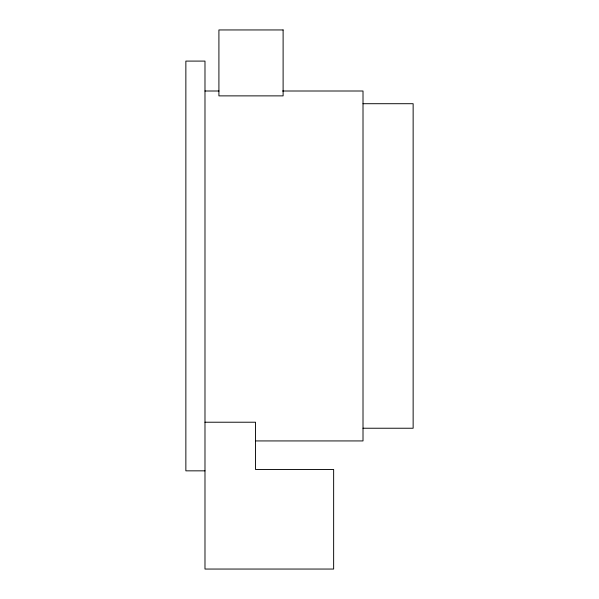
<?xml version="1.0" encoding="UTF-8"?>
<svg xmlns="http://www.w3.org/2000/svg" width="599" height="599" viewBox="0 0 599 599"><rect width="100%" height="100%" fill="white"/><g stroke="black" fill="none" stroke-linecap="round" stroke-linejoin="round"><path stroke-width="0.9" d="M204.985 91.003L219.009 91.003M282.593 91.003L363.009 91.003L363.009 440.931L255.481 440.931M363.009 103.709L413.138 103.709L413.138 428.233L363.009 428.233M204.985 422.22L255.518 422.22L255.518 469.481L333.643 469.481L333.643 569.05L204.985 569.05L204.985 61.091L185.862 61.091L185.862 470.844L204.985 470.844M283.11 29.95L218.912 29.95L218.912 95.877L283.11 95.877L283.11 29.95"/></g></svg>
